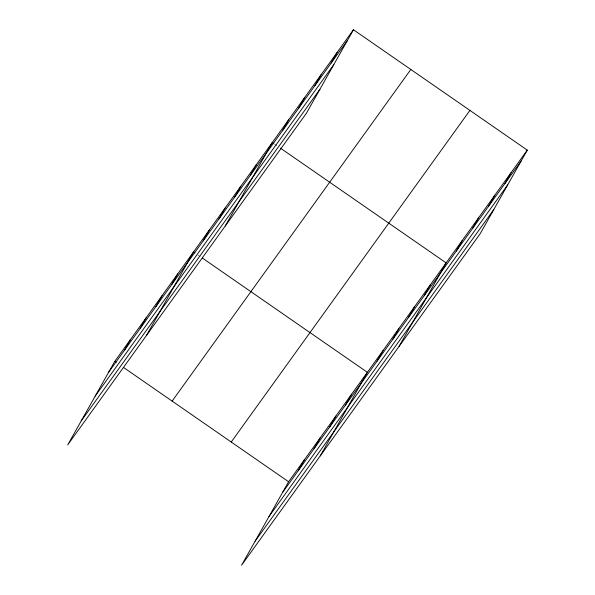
<?xml version="1.0" encoding="UTF-8"?>
<svg xmlns="http://www.w3.org/2000/svg" width="595" height="595" viewBox="0 0 595 595"><rect width="100%" height="100%" fill="white"/><g stroke="black" fill="none" stroke-linecap="round" stroke-linejoin="round"><path stroke-width="0.45" stroke-dasharray="2.98 2.23" d="M274.503 144.027L277.449 146.065M197.949 254.995L200.151 256.519"/><path stroke-width="0.89" d="M353.452 29.75L114.768 361.373L67.718 444.874L306.403 113.251L353.452 29.75L527.282 150.126L480.232 233.627L241.548 565.25L288.597 481.749L527.282 150.126M124.444 350.269L130.521 339.485M140.197 328.38L146.273 317.604M155.95 306.499L162.026 295.715M171.702 284.611L177.779 273.826M146.482 335.439L193.531 251.938L195.004 252.957M203.207 240.834L209.284 230.049M218.967 218.945L225.036 208.161M234.72 197.057L240.797 186.28M250.473 175.175L256.549 164.391M225.252 226.003L272.302 142.502L273.774 143.521M282.454 130.736L288.53 119.952M298.683 108.186L304.759 97.402M314.919 85.635L320.995 74.851M331.147 63.085L337.224 52.3M298.274 470.645L304.35 459.861M314.026 448.756L320.103 437.972M329.779 426.868L335.855 416.084M345.531 404.979L351.608 394.202M320.311 455.815L367.36 372.314L202.359 258.051M377.044 361.21L383.12 350.425M392.797 339.321L398.873 328.537M408.549 317.433L414.626 306.648M424.302 295.544L430.378 284.76M399.081 346.379L446.131 262.878L280.386 148.103M456.283 251.105L462.36 240.328M472.519 228.554L478.596 217.777M488.748 206.004L494.824 195.227M504.977 183.453L511.053 172.676M108.692 372.158L347.376 40.534M95.17 396.158L333.855 64.528M81.24 420.881L319.924 89.257M172.133 401.097L410.818 69.474M231.232 442.026L469.924 110.402M282.521 492.534L521.213 160.903M269 516.527L507.691 184.904M255.069 541.249L493.753 209.626M114.768 361.373L116.233 362.392M123.589 367.487L288.597 481.749"/></g></svg>
